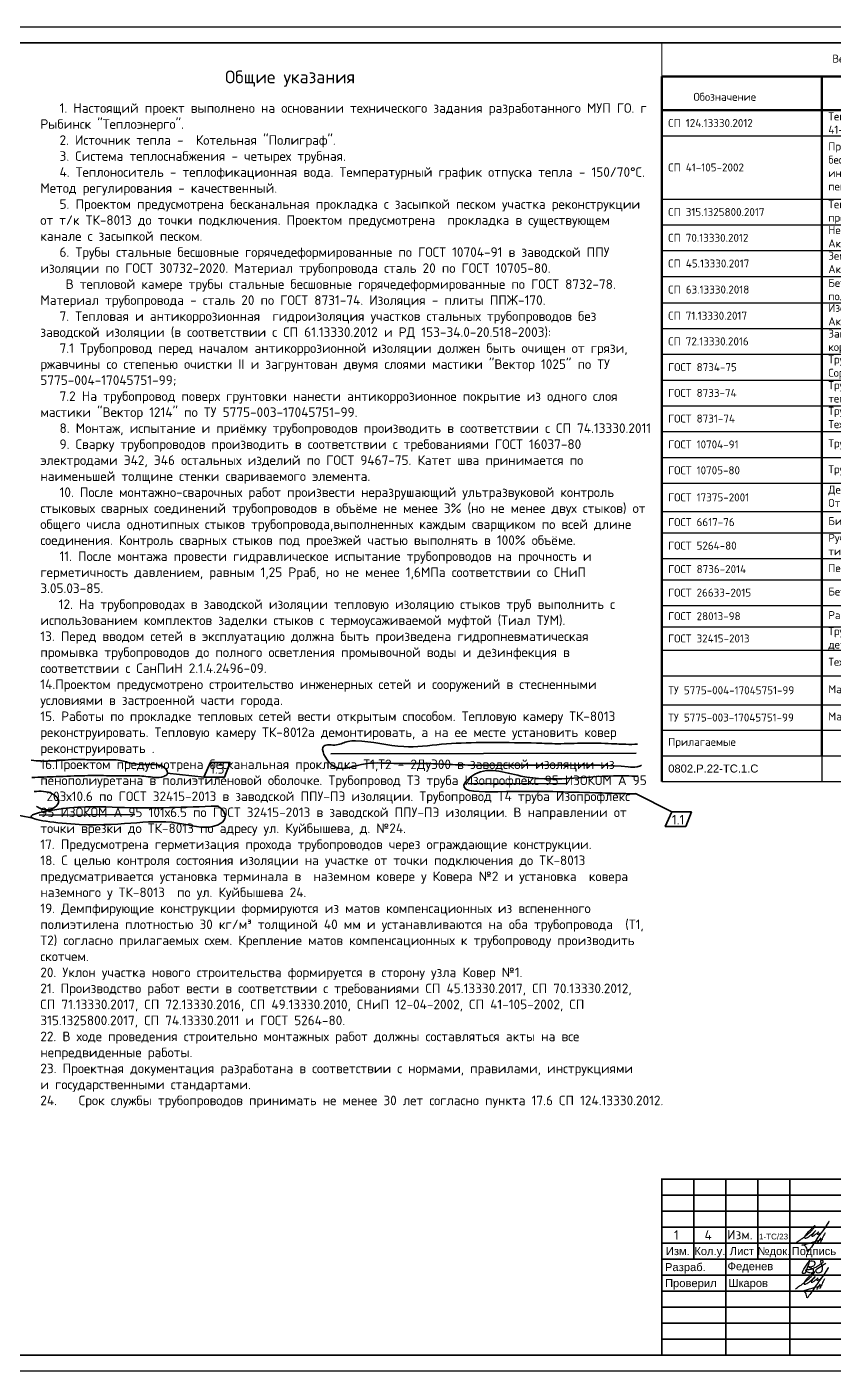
# Model space of a CAD drawing. Header units: metres. Extents: x 1642 to 8476, y 831 to 5441.
# Drawn here: x 2443.3 to 2695.4, y 1179.4 to 1599.4 of the extents above; entities that cross this region are included whole.
import ezdxf
from ezdxf.enums import TextEntityAlignment as Align

# ---------------------------------------------------------------- set-up
doc = ezdxf.new("R2010")
doc.units = ezdxf.units.M
for name, color, linetype, lineweight in [('Заголовки', 250, 'Continuous', 35), ('Размерный', 4, 'Continuous', 30), ('Размеры на чертеже', 250, 'Continuous', 25)]:
    doc.layers.add(name, color=color, linetype=linetype, lineweight=lineweight)
doc.layers.add('рамка', color=7, linetype='Continuous')
doc.styles.add('-ISOCPEUR-', font='isocpeur.ttf')
doc.styles.add('GOST', font='gost.shx', dxfattribs={"oblique": 15})
doc.styles.get("Standard").update_dxf_attribs({"font": 'arial.ttf'})

# ---------------------------------------------------------------- blocks, each defined once
blk = doc.blocks.new('*U330')
blk.add_lwpolyline([(0, 123), (594, 123), (594, -297), (0, -297)], close=True)
at = {"const_width": 0.5}
blk.add_lwpolyline([(20, 118), (589, 118), (589, -292), (20, -292)], close=True, dxfattribs=at)
for points in [[(404, -292), (404, -237), (589, -237)], [(414, -237), (414, -262)], [(424, -237), (424, -292)], [(434, -237), (434, -262)], [(444, -237), (444, -292)], [(404, -242), (469, -242)], [(404, -247), (469, -247)], [(404, -252), (469, -252)], [(404, -257), (469, -257)], [(404, -262), (589, -262)], [(404, -267), (469, -267)], [(404, -272), (469, -272)], [(404, -277), (469, -277)], [(404, -282), (469, -282)], [(404, -287), (469, -287)]]:
    blk.add_lwpolyline(points, dxfattribs=at)
for s, p in [('Изм.', (409, -259.5)), ('Кол.у.', (419, -259.5)), ('Лист', (429, -259.5)), ('№док.', (439, -259.5)), ('Подпись', (451.5, -259.5))]:
    blk.add_text(s, height=2.5).set_placement(p, align=Align.MIDDLE_CENTER)
for s, p in [('Разраб.', (405, -264.5)), ('Проверил', (405, -269.5))]:
    blk.add_text(s, height=2.5).set_placement(p, align=Align.MIDDLE_LEFT)
blk.add_attdef('РАЗРАБОТАЛ', text='', height=2.5).set_placement((424.5, -264.22), align=Align.MIDDLE_LEFT)
at = {"flags": 8}
for tag, height, p in [('ДАТА', 2.5, (464.07, -264.4)), ('ЛИСТ', 3, (560.39, -271.92)), ('ЛИСТОВ', 3, (577.89, -271.92))]:
    blk.add_attdef(tag, text='', height=height, dxfattribs=at).set_placement(p, align=Align.MIDDLE_CENTER)
blk.add_attdef('ПРОВЕРИЛ', (424.75, -270.73), '', height=2.5)
for tag, p in [('ТЕПЛОВЫЕ_СЕТИ_001', (489.41, -270.98)), ('ИМЯ_ЧЕРТЕЖА_001', (492.54, -284.68))]:
    blk.add_attdef(tag, p, '', height=3, dxfattribs=at)
at = {"style": '-ISOCPEUR-', "flags": 8}
blk.add_attdef('ФОРМАТ', text='', height=3, dxfattribs=at).set_placement((554.97, -294.75), align=Align.MIDDLE_CENTER)
blk = doc.blocks.new('*T178')
at = {"layer": 'Defpoints', "color": 8, "linetype": 'ByBlock', "lineweight": 0, "transparency": 16777216}
for p, q in [((0, 0), (185, 0)), ((0, 0), (0, -10.52)), ((185, 0), (185, -10.52))]:
    blk.add_line(p, q, dxfattribs=at)
at = {"layer": 'рамка', "lineweight": 50, "transparency": 16777216}
for p, q in [((0, -10.52), (185, -10.52)), ((0, -10.52), (0, -222.74)), ((50, -10.52), (50, -222.74)), ((145, -10.52), (145, -230.74)), ((185, -10.52), (185, -230.74)), ((0, -21.04), (185, -21.04))]:
    blk.add_line(p, q, dxfattribs=at)
at = {"layer": 'рамка', "transparency": 16777216}
for p, q in [((0, -29.04), (185, -29.04)), ((0, -48.8), (185, -48.8)), ((0, -56.9), (185, -56.9)), ((0, -64.92), (185, -64.92)), ((0, -72.94), (185, -72.94)), ((0, -81.23), (185, -81.23)), ((0, -89.25), (185, -89.25)), ((0, -97.27), (185, -97.27)), ((0, -105.37), (185, -105.37)), ((0, -113.38), (185, -113.38)), ((0, -121.4), (185, -121.4)), ((0, -129.5), (185, -129.5)), ((0, -137.6), (185, -137.6)), ((0, -146.4), (185, -146.4)), ((0, -153.07), (185, -153.07)), ((0, -161.09), (185, -161.09)), ((0, -167.75), (185, -167.75)), ((0, -175.79), (185, -175.79)), ((0, -182.45), (185, -182.45)), ((0, -189.72), (185, -189.72)), ((0, -197.72), (185, -197.72)), ((0, -206.84), (185, -206.84)), ((0, -214.74), (185, -214.74)), ((0, -222.74), (185, -222.74)), ((50, -230.74), (185, -230.74))]:
    blk.add_line(p, q, dxfattribs=at)
at = {"layer": 'рамка', "color": 0, "lineweight": 50, "transparency": 16777216}
blk.add_line((0, -222.74), (0, -230.74), dxfattribs=at)
at = {"layer": 'рамка', "lineweight": 30, "transparency": 16777216}
blk.add_line((50, -222.74), (50, -230.74), dxfattribs=at)
at = {"layer": 'рамка', "color": 0, "lineweight": 30, "transparency": 16777216}
blk.add_line((0, -230.74), (50, -230.74), dxfattribs=at)
at = {"layer": 'рамка', "color": 0, "transparency": 16777216, "char_height": 2.5}
for s, insert, width, attachment_point, style in [('Ведомость ссылочных и прилагаемых документов', (92.5, -5.26), 165.2308, 5, '-ISOCPEUR-'), ('Обозначение', (9.88, -18.11), 30.2308, 7, '-ISOCPEUR-'), ('Наименование', (80.55, -18.11), 33.9077, 7, '-ISOCPEUR-'), ('Примечание', (151.81, -18.53), 26.3794, 7, '-ISOCPEUR-'), ('СП 124.13330.2012', (2, -25.04), 46, 4, '-ISOCPEUR-'), ('Тепловые сети. Актуализированная редакция СНиП 41-02-2003', (52, -25.04), 91, 4, '-ISOCPEUR-'), ('Проектирование и строительство тепловых сетей бесканальной прокладки из стальных труб с индустриальной тепловой изоляцией из пенополиуретана в полиэтиленовой оболочке', (52, -38.92), 91, 4, '-ISOCPEUR-'), ('СП 41-105-2002', (2, -38.92), 46, 4, '-ISOCPEUR-'), ('Тепловые сети бесканальной прокладки. Правила проектирования ', (52, -52.85), 91, 4, '-ISOCPEUR-'), ('СП 315.1325800.2017', (2, -52.85), 46, 4, '-ISOCPEUR-'), ('Несущие и ограждающие конструкции. Актуализированная редакция СНиП 3.03.01-87', (52, -60.91), 91, 4, '-ISOCPEUR-'), ('СП 70.13330.2012', (2, -60.91), 46, 4, '-ISOCPEUR-'), ('Земляные сооружения, основания и фундаменты. Актуализированная редакция СНиП 3.02.01-87 ', (52, -68.93), 91, 4, '-ISOCPEUR-'), ('СП 45.13330.2017', (2, -68.93), 46, 4, '-ISOCPEUR-'), ('Бетонные и железобетонные конструкции. Основные положения. ', (52, -77.08), 91, 4, '-ISOCPEUR-'), ('СП 63.13330.2018', (2, -77.08), 46, 4, '-ISOCPEUR-'), ('СП 71.13330.2017', (2, -85.24), 46, 4, '-ISOCPEUR-'), ('Изоляционные и отделочные покрытия. Актуализированная редакция СНиП 3.04.01-87 ', (52, -85.24), 91, 4, '-ISOCPEUR-'), ('СП 72.13330.2016', (2, -93.26), 46, 4, '-ISOCPEUR-'), ('Защита строительных конструкций и сооружений от коррозии. Актуализированная редакция СНиП 3.04.03-85 ', (52, -93.26), 91, 4, '-ISOCPEUR-'), ('ГОСТ 8734-75', (2, -101.32), 46, 4, '-ISOCPEUR-'), ('Трубы стальные бесшовные холоднодеформированные. Сортамент', (52, -101.32), 91, 4, '-ISOCPEUR-'), ('ГОСТ 8733-74', (2, -109.37), 46, 4, '-ISOCPEUR-'), ('Трубы стальные бесшовные холоднодеформированные и теплодеформированные.Технические требования', (52, -109.37), 91, 4, '-ISOCPEUR-'), ('ГОСТ 8731-74', (2, -117.39), 46, 4, '-ISOCPEUR-'), ('Трубы стальные бесшовные горячедеформированные. Технические требования', (52, -117.39), 91, 4, '-ISOCPEUR-'), ('ГОСТ 10704-91', (2, -125.45), 46, 4, '-ISOCPEUR-'), ('Трубы стальные электросварные прямошовные. Сортамент', (52, -125.45), 91, 4, '-ISOCPEUR-'), ('ГОСТ 10705-80', (2, -133.55), 46, 4, '-ISOCPEUR-'), ('Трубы стальные электросварные. Технические условия', (52, -133.55), 91, 4, '-ISOCPEUR-'), ('Детали трубопроводов стальные бесшовные приварные. Отводы крутоизогнутые типа 3D (R=1,5DN)', (52, -142), 91, 4, '-ISOCPEUR-'), ('ГОСТ 17375-2001', (2, -142), 46, 4, '-ISOCPEUR-'), ('ГОСТ 6617-76', (2, -149.74), 46, 4, '-ISOCPEUR-'), ('Битумы нефтяные строительные. Технические условия', (52, -149.74), 91, 4, '-ISOCPEUR-'), ('Ручная дуговая сварка. Соединения сварные. Основные типы, конструктивные элементы и размеры ', (52, -157.08), 91, 4, '-ISOCPEUR-'), ('ГОСТ 5264-80', (2, -157.08), 46, 4, '-ISOCPEUR-'), ('ГОСТ 8736-2014', (2, -164.42), 46, 4, '-ISOCPEUR-'), ('Песок для строительных работ. Технические условия', (52, -164.42), 91, 4, '-ISOCPEUR-'), ('ГОСТ 26633-2015', (2, -171.77), 46, 4, '-ISOCPEUR-'), ('Бетоны тяж{\\fArial|b0|i0|c204|p34;ё}лые и мелкозернистые. Технические условия', (52, -171.77), 91, 4, '-ISOCPEUR-'), ('ГОСТ 28013-98', (2, -179.12), 46, 4, '-ISOCPEUR-'), ('Растворы строительные. Общие технические условия', (52, -179.12), 91, 4, '-ISOCPEUR-'), ('Трубы напорные из термопластов и соединительные детали к ним для систем водоснабжения и отопления', (52, -186.09), 91, 4, '-ISOCPEUR-'), ('ГОСТ 32415-2013', (2, -186.09), 46, 4, '-ISOCPEUR-'), ('Технические условия.', (52, -193.72), 91, 4, '-ISOCPEUR-'), ('ТУ 5775-004-17045751-99', (2, -202.28), 46, 4, '-ISOCPEUR-'), ('Мастика "Вектор 1025". Технические условия', (52, -202.28), 91, 4, '-ISOCPEUR-'), ('ТУ 5775-003-17045751-99', (2, -210.79), 46, 4, '-ISOCPEUR-'), ('Мастика "Вектор 1214". Технические условия', (52, -210.79), 91, 4, '-ISOCPEUR-'), ('Прилагаемые', (2, -218.74), 46, 4, '-ISOCPEUR-'), ('{\\fArial|b0|i0|c204|p34;\\Q0;\\C7;0802.Р.22-ТС.1.С}', (2, -226.74), 46, 4, 'GOST'), ('На 4-х листах', (145.5, -226.74), 39, 4, '-ISOCPEUR-')]:
    blk.add_mtext(s, dxfattribs=dict(at, insert=insert, width=width, attachment_point=attachment_point, style=style))
blk = doc.blocks.new('подпись')
at = {"lineweight": 30}
for points in [[(-0.82, -1.23), (-0.21, -0.8), (0.43, -0.36), (0.86, -0.08), (1.32, 0.25), (2, 0.77), (2.8, 1.4), (3.27, 1.83), (3.84, 2.36), (4.46, 3.07), (5.01, 3.73), (5.08, 3.95), (5.01, 4.03), (4.91, 4), (4.76, 3.88), (4.33, 3.49), (3.4, 2.58), (2.34, 1.43), (1.83, 0.48), (1.87, 0.23), (1.99, 0.16), (2.17, 0.16), (2.41, 0.25), (3.02, 0.6), (3.71, 1.09), (4.34, 1.62), (5.32, 2.55), (4.75, 1.98), (4.27, 1.36), (4.08, 1.05), (4.07, 0.85), (4.11, 0.78), (4.25, 0.78), (4.42, 0.84), (4.78, 1.05), (5.16, 1.3), (5.47, 1.51), (5.72, 1.73), (6.05, 1.99), (6.23, 2.18), (5.94, 1.88), (5.8, 1.63), (5.8, 1.5), (5.89, 1.44), (6.13, 1.46), (6.57, 1.6), (6.9, 1.79), (7.5, 2.39), (8.04, 3.08), (8.61, 3.92), (9.15, 4.76), (9.43, 5.33), (8, 3.26), (6.29, 0.88), (3.58, -3.07), (3.05, -3.8), (2.85, -4.05), (2.49, -2.98), (2.12, -2.39), (1.3, -1.96), (1.02, -2.03), (2.91, -1.44), (4.7, -0.96), (7.51, -0.15)], [(6.86, 0.23), (5.67, -1.43)], [(8.19, 1.85), (6.68, -1.27)]]:
    blk.add_spline(points, degree=3, dxfattribs=at)
blk = doc.blocks.new('Подпись Леха')
at = {"layer": 'рамка'}
blk.add_blockref('подпись', (2.7, 0.11), dxfattribs=at)

msp = doc.modelspace()

# ---------------------------------------------------------------- linework, layer by layer
at = {"color": 18, "lineweight": 35, "true_color": 0x000000}
for p, q in [((2538.242, 1372.247), (2633.578, 1372.425)), ((2487.147, 1366.14), (2498.711, 1364.935)), ((2581.143, 1362.872), (2611.876, 1362.984)), ((2633.343, 1359.874), (2644.701, 1354.109)), ((2440.97, 1352.995), (2445.248, 1352.149)), ((2447.148, 1353.047), (2477.03, 1353.272))]:
    msp.add_line(p, q, dxfattribs=at)
for points in [[(2500.654, 1369.531), (2506.777, 1369.503), (2505.04, 1364.976), (2498.613, 1364.962), (2500.654, 1369.572)], [(2644.701, 1354.109), (2650.824, 1354.081), (2649.087, 1349.554), (2642.66, 1349.54), (2644.701, 1354.149)]]:
    msp.add_lwpolyline(points, dxfattribs=at)
msp.add_lwpolyline([(2687.665, 1214.041), (2687.564, 1213.52), (2687.356, 1212.663), (2687.039, 1211.582), (2686.575, 1210.421), (2686.256, 1209.95), (2686.063, 1209.851), (2685.869, 1209.827), (2685.68, 1209.851), (2685.583, 1209.962), (2685.535, 1210.146), (2685.54, 1210.354), (2685.636, 1210.616), (2685.94, 1211.175), (2687.214, 1213.09), (2687.71, 1213.663), (2688.16, 1213.857), (2688.54, 1213.85), (2689.107, 1213.687), (2689.37, 1213.214), (2689.347, 1212.826), (2689.29, 1212.563), (2689.173, 1212.379), (2688.969, 1212.194), (2688.659, 1212.039), (2688.3, 1211.937), (2687.989, 1211.879), (2687.722, 1211.889), (2687.465, 1211.898), (2687.227, 1212.01), (2687.169, 1212.027), (2687.425, 1211.917), (2687.632, 1211.828), (2687.824, 1211.76), (2688.144, 1211.668), (2688.37, 1211.562), (2688.579, 1211.462), (2688.717, 1211.367), (2688.869, 1211.096), (2688.892, 1210.846), (2688.916, 1210.598), (2688.861, 1210.354), (2688.666, 1210.135), (2688.424, 1210.026), (2688.127, 1209.995), (2687.837, 1210.01), (2687.594, 1210.024), (2687.369, 1210.128), (2687.13, 1210.238), (2686.947, 1210.322), (2686.837, 1210.424), (2686.699, 1210.553), (2686.615, 1210.764), (2686.62, 1210.955), (2686.732, 1211.018), (2687.064, 1211.053), (2687.565, 1211.104), (2687.974, 1211.189), (2688.267, 1211.251), (2688.516, 1211.36), (2688.951, 1211.517), (2689.426, 1211.678), (2689.787, 1211.849), (2689.988, 1211.991), (2690.286, 1212.202), (2690.685, 1212.484), (2691.068, 1212.756), (2691.366, 1212.966), (2691.73, 1213.224), (2691.985, 1213.404), (2692.037, 1213.648), (2691.983, 1213.852), (2691.81, 1213.961), (2691.56, 1213.977), (2691.31, 1213.945), (2691.158, 1213.852), (2691.104, 1213.671), (2691.134, 1213.471), (2691.207, 1213.251), (2691.383, 1212.855), (2691.574, 1212.307), (2691.623, 1212.043), (2691.638, 1211.725), (2691.655, 1210.988), (2691.607, 1210.651), (2691.365, 1210.33), (2691.122, 1210.118), (2690.808, 1210.024), (2690.463, 1209.977), (2690.158, 1210.017), (2689.922, 1210.165), (2689.797, 1210.424), (2689.726, 1210.722), (2689.766, 1211.004), (2689.93, 1211.223), (2691.075, 1211.959), (2691.506, 1212.265), (2692.313, 1212.79), (2692.787, 1213.098)])
for points in [[(2634.03, 1375.198), (2630.407, 1375.198), (2625.878, 1375.379), (2617.363, 1375.56), (2609.03, 1375.379), (2602.508, 1375.56), (2588.74, 1375.741), (2585.117, 1375.741), (2572.798, 1375.198), (2561.023, 1374.474), (2545.986, 1376.284), (2543.631, 1376.103), (2540.008, 1375.017), (2536.023, 1374.655), (2538.378, 1368.862), (2547.798, 1368.862), (2557.943, 1369.224), (2566.639, 1369.224), (2576.24, 1368.862), (2583.849, 1368.681), (2593.269, 1368.681), (2607.218, 1368.681), (2613.74, 1368.681), (2631.131, 1368.138), (2633.849, 1368.138), (2635.298, 1368.681)], [(2444.82, 1364.819), (2452.464, 1365.102), (2461.383, 1365.385), (2469.169, 1365.385), (2475.115, 1365.314), (2480.495, 1365.173), (2486.087, 1365.173), (2487.148, 1365.88), (2486.441, 1367.719), (2482.406, 1368.851), (2476.248, 1369.205), (2472.496, 1370.124), (2466.621, 1370.337), (2461.383, 1370.407), (2457.207, 1370.407), (2453.385, 1370.124), (2450.553, 1369.983), (2447.722, 1369.983), (2444.678, 1370.195)], [(2634.188, 1365.218), (2626.537, 1365.331), (2597.584, 1365.293), (2582.318, 1365.293), (2579.812, 1362.56), (2590.407, 1360.397), (2620.911, 1360.046), (2629.35, 1359.821), (2633.4, 1359.709)], [(2445.634, 1360.438), (2451.381, 1359.649), (2453.297, 1357.397), (2451.155, 1355.032), (2447.324, 1355.258), (2446.31, 1355.821)], [(2502.799, 1355.92), (2473.823, 1355.413), (2456.593, 1355.299), (2444.613, 1352.791), (2459.674, 1350.168), (2492.319, 1350.289), (2503.024, 1350.064), (2505.165, 1351.979), (2503.588, 1355.47), (2502.686, 1355.92)]]:
    msp.add_spline(points, degree=3, dxfattribs=at)

# ---------------------------------------------------------------- block references
for name, p in [('*T178', (2641.597, 1594.353)), ('Подпись Леха', (2681.671, 1220.606)), ('Подпись Леха', (2681.505, 1206.217))]:
    msp.add_blockref(name, p)
at = {"layer": 'Размеры на чертеже', "lineweight": 90}
ref = msp.add_blockref('*U330', (2237.597, 1476.353), dxfattribs=at)
ref.add_attrib('РАЗРАБОТАЛ', 'Феденев', dxfattribs={"layer": '0', "height": 2.5}).set_placement((2662.097, 1212.128), align=Align.MIDDLE_LEFT)
ref.add_attrib('ПРОВЕРИЛ', 'Шкаров', (2662.346, 1205.623), dxfattribs={"layer": '0', "height": 2.5})

# ---------------------------------------------------------------- texts
at = {"layer": 'Заголовки', "color": 7, "lineweight": 50, "style": '-ISOCPEUR-'}
msp.add_text('Общие указания', height=4, dxfattribs=at).set_placement((2505.235, 1581.717))
at = {"layer": 'Размерный', "color": 0, "style": '-ISOCPEUR-'}
for s, p in [('1.3', (2500.525, 1366.012)), ('1.1', (2644.735, 1350.147)), ('1', (2645.416, 1220.371)), ('4', (2654.934, 1220.379)), ('Изм.', (2661.998, 1220.498))]:
    msp.add_text(s, height=3, dxfattribs=at).set_placement(p)
at = {"layer": 'Размерный', "color": 0}
msp.add_text('1-ТС/23', height=1.8, dxfattribs=at).set_placement((2671.947, 1220.498))
at = {"layer": 'Размерный', "color": 7, "lineweight": 30, "ltscale": 0.5, "insert": (2447.512, 1575.493), "char_height": 3, "width": 188.90644, "attachment_point": 1, "style": '-ISOCPEUR-'}
msp.add_mtext('\\pi6;1. Настоящий проект {\\A1;выполнено на основании технического задания разработанного МУП ГО. г Рыбинск "Теплоэнерго".\\P}2. Источник тепла -  Котельная "Полиграф".\\P3. Система теплоснабжения - четырех трубная.\\P4. Теплоноситель - теплофикационная вода. Температурный график отпуска тепла - 150/70°С. Метод регулирования - качественный. \\P5. Проектом предусмотрена бесканальная прокладка с засыпкой песком участка реконструкции от т/к ТК-8013 до точки подключения. Проектом предусмотрена  прокладка в существующем канале с засыпкой песком.\\P6. Трубы стальные бесшовные горячедеформированные по ГОСТ 10704-91 в заводской ППУ изоляции по ГОСТ 30732-2020. Материал трубопровода сталь 20 по ГОСТ 10705-80.\\P В тепловой камере трубы стальные бесшовные горячедеформированные по ГОСТ 8732-78. Материал трубопровода - сталь 20 по ГОСТ 8731-74. Изоляция - плиты ППЖ-170.\\P7. Тепловая и антикоррозионная  гидроизоляция участков стальных трубопроводов без заводской изоляции (в соответствии с СП 61.13330.2012 и РД 153-34.0-20.518-2003):\\P7.1 Трубопровод перед началом антикоррозионной изоляции должен быть очищен от грязи, ржавчины со степенью очистки II и загрунтован двумя слоями мастики "Вектор 1025" по ТУ 5775-004-17045751-99;\\P7.2 На трубопровод поверх грунтовки нанести антикоррозионное покрытие из одного слоя мастики "Вектор 1214" по ТУ 5775-003-17045751-99.\\P8. Монтаж, испытание и приёмку трубопроводов производить в соответствии с СП 74.13330.2011 \\P9. Сварку трубопроводов производить в соответствии с требованиями ГОСТ 16037-80 электродами Э42, Э46 остальных изделий по ГОСТ 9467-75. Катет шва принимается по наименьшей толщине стенки свариваемого элемента.\\P10. После монтажно-сварочных работ произвести неразрушающий ультразвуковой контроль стыковых сварных соединений трубопроводов в объёме не менее 3% (но не менее двух стыков) от общего числа однотипных стыков трубопровода,выполненных каждым сварщиком по всей длине соединения. Контроль сварных стыков под проезжей частью выполнять в 100% объёме.\\P11. После монтажа провести гидравлическое испытание трубопроводов на прочность и герметичность давлением, равным 1,25 Рраб, но не менее 1,6МПа соответствии со СНиП 3.05.03-85.\\P\\pi0;   12. На трубопроводах в заводской изоляции тепловую изоляцию стыков труб выполнить с использованием комплектов заделки стыков с термоусаживаемой муфтой (Тиал ТУМ).{\\C256;\\P\\pi6;}13.{\\C2; }Перед вводом сетей в эксплуатацию должна быть произведена гидропневматическая промывка трубопроводов до полного осветления промывочной воды и дезинфекция в соответствии с СанПиН 2.1.4.2496-09.\\P14.Проектом предусмотрено строительство инженерных сетей и сооружений в стесненными условиями в застроенной части города. \\P15. Работы по прокладке тепловых сетей вести открытым способом. Тепловую камеру ТК-8013 реконструировать. Тепловую камеру ТК-8012а демонтировать, а на ее месте установить ковер реконструировать .\\P16.Проектом предусмотрена бесканальная прокладка Т1,Т2 - 2Ду300 в заводской изоляции из пенополиуретана в полиэтиленовой оболочке. Трубопровод Т3 труба {\\C0;Изопрофлекс 95\\A1;\\C256;\\c0; ИЗОКОМ А 95}  203х10.6 по ГОСТ 32415-2013 в заводской ППУ-ПЭ изоляции. Трубопровод Т4 труба {\\C0;Изопрофлекс 95} {\\A1;\\C256;\\c0;ИЗОКОМ А 95} 101х6.5 по ГОСТ 32415-2013 в заводской ППУ-ПЭ изоляции. В направлении от точки врезки до ТК-8013 по адресу ул. Куйбышева, д. №24.\\P17. Предусмотрена герметизация прохода трубопроводов через ограждающие конструкции. \\P18. С целью контроля состояния изоляции на участке от точки подключения до ТК-8013    предусматривается установка терминала в  наземном ковере у Ковера №2 и установка  ковера наземного у ТК-8013  по ул. Куйбышева 24.\\P19. Демпфирующие конструкции формируются из матов компенсационных из вспененного полиэтилена плотностью 30 кг/м³ толщиной 40 мм и устанавливаются на оба трубопровода  (Т1, Т2) согласно прилагаемых схем. Крепление матов компенсационных к трубопроводу производить скотчем.\\P20. Уклон участка нового строительства формируется в сторону узла Ковер №1.\\P21. Производство работ вести в соответствии с требованиями СП 45.13330.2017, СП 70.13330.2012, СП 71.13330.2017, СП 72.13330.2016, СП 49.13330.2010, СНиП 12-04-2002, СП 41-105-2002, СП 315.1325800.2017, СП 74.13330.2011 и ГОСТ 5264-80.\\P22. В ходе проведения строительно монтажных работ должны составляться акты на все непредвиденные работы.\\P23. Проектная документация разработана в соответствии с нормами, правилами, инструкциями и государственными стандартами.\\P24.^IСрок службы трубопроводов принимать не менее 30 лет согласно пункта 17.6 СП 124.13330.2012.', dxfattribs=at)

doc.saveas('drawing.dxf')
